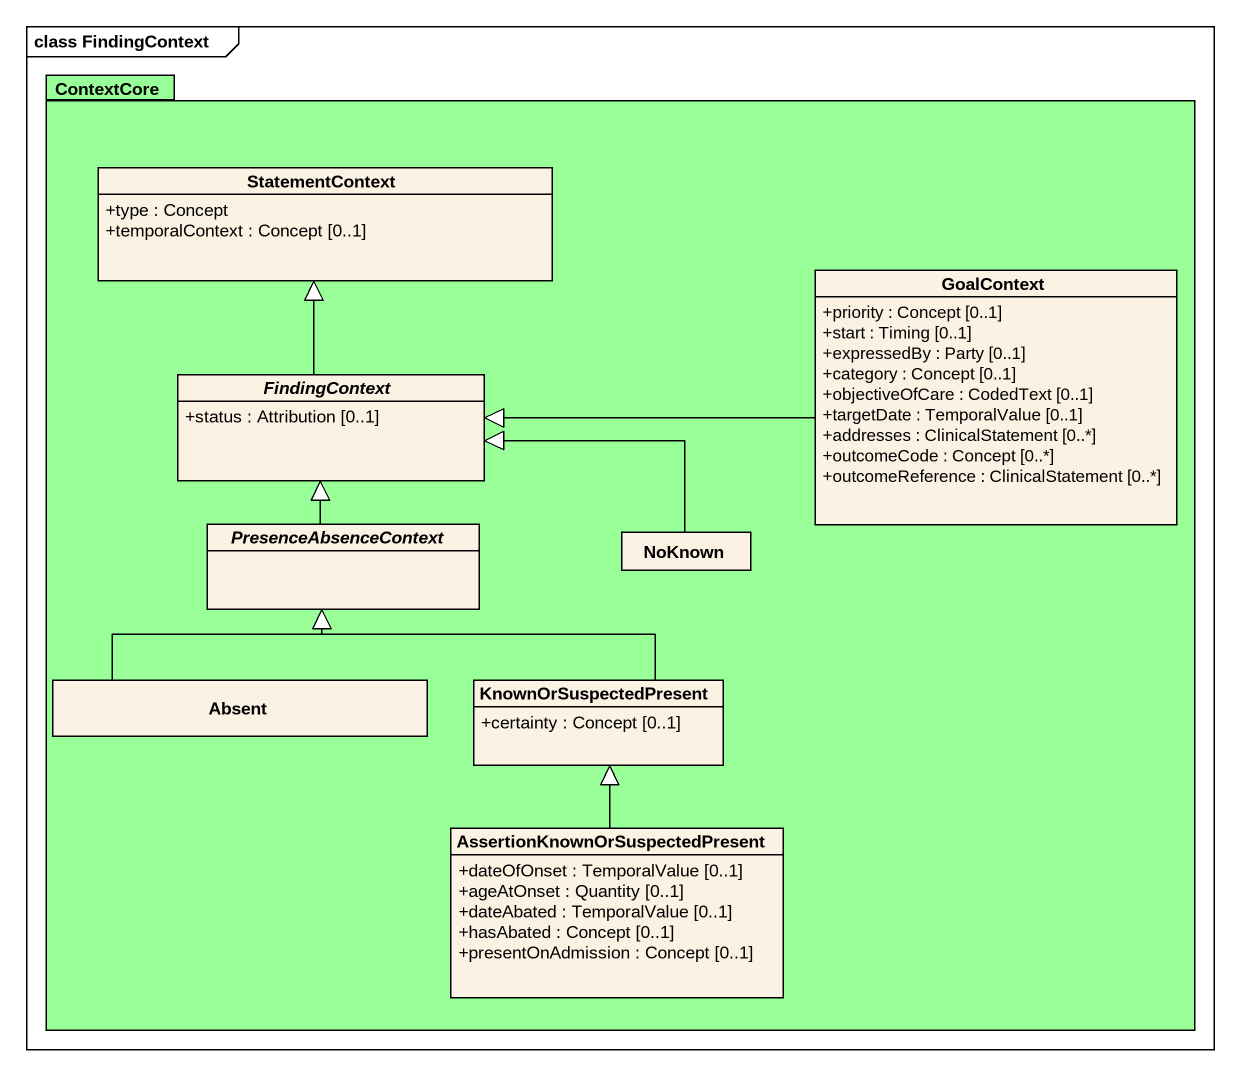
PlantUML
@startuml
mainframe class FindingContext
hide circle
hide empty members
skinparam classAttributeIconSize 0
package ContextCore #99FF99 {
  class StatementContext {
    +type : Concept
    +temporalContext : Concept [0..1]
  }
  class GoalContext {
    +priority : Concept [0..1]
    +start : Timing [0..1]
    +expressedBy : Party [0..1]
    +category : Concept [0..1]
    +objectiveOfCare : CodedText [0..1]
    +targetDate : TemporalValue [0..1]
    +addresses : ClinicalStatement [0..*]
    +outcomeCode : Concept [0..*]
    +outcomeReference : ClinicalStatement [0..*]
  }
  abstract class FindingContext {
    +status : Attribution [0..1]
  }
  abstract class PresenceAbsenceContext
  class NoKnown
  class Absent
  class KnownOrSuspectedPresent {
    +certainty : Concept [0..1]
  }
  class "AssertionKnownOrSuspectedPresent" as AssertionKnownOrSuspectedPre {
    +dateOfOnset : TemporalValue [0..1]
    +ageAtOnset : Quantity [0..1]
    +dateAbated : TemporalValue [0..1]
    +hasAbated : Concept [0..1]
    +presentOnAdmission : Concept [0..1]
  }
}
GoalContext -left-|> FindingContext
FindingContext -up-|> StatementContext
PresenceAbsenceContext -up-|> FindingContext
NoKnown -left-|> FindingContext
Absent -up-|> PresenceAbsenceContext
KnownOrSuspectedPresent -up-|> PresenceAbsenceContext
AssertionKnownOrSuspectedPre -up-|> KnownOrSuspectedPresent
@enduml
